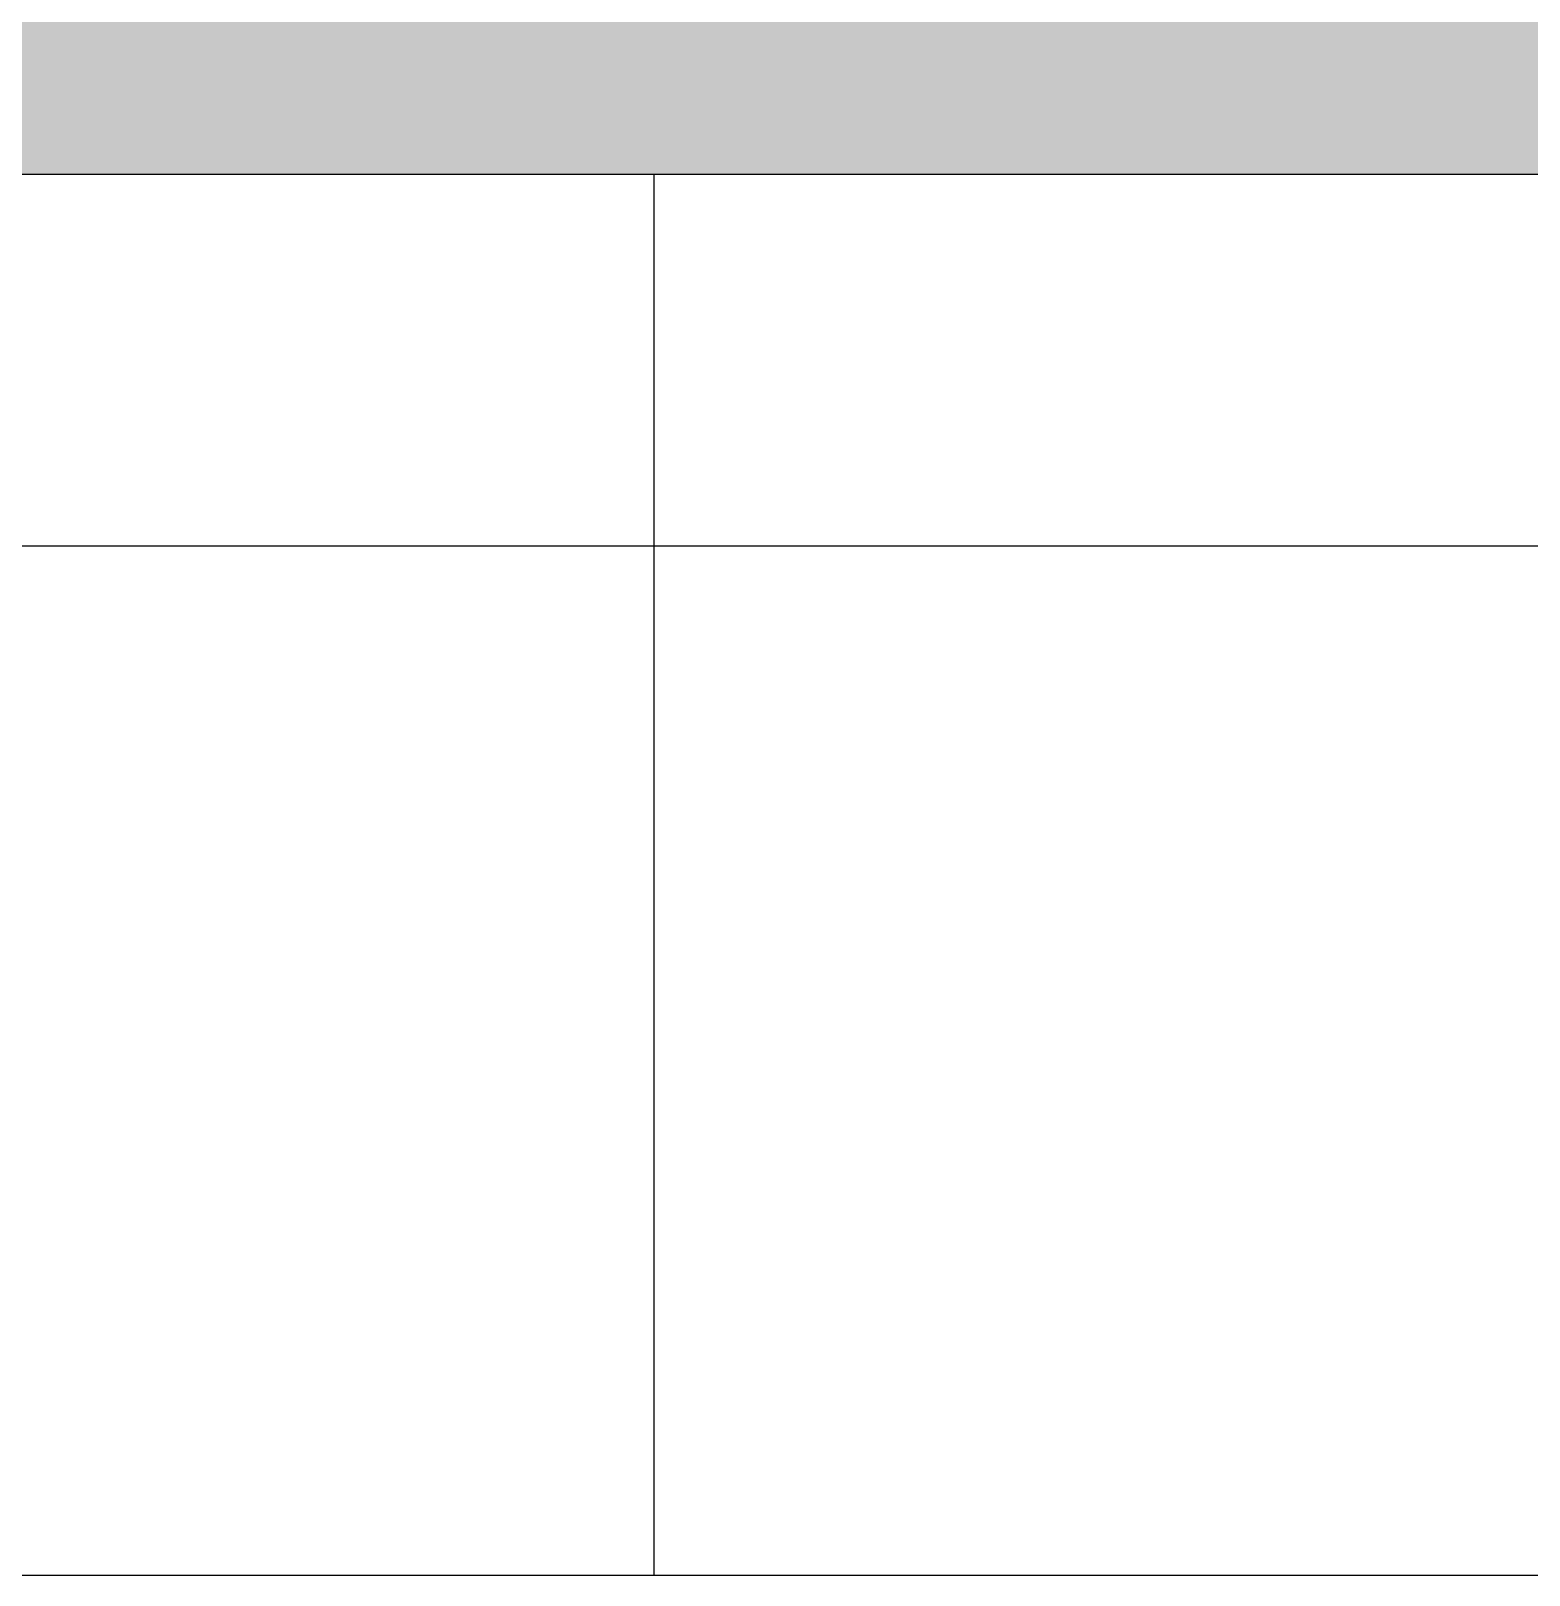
# Model space of a CAD drawing. Extents: x 10753 to 18704, y -5361 to 1140.
# Drawn here: x 11506.07 to 11512.09, y -3619.81 to -3613.6 of the extents above; entities that cross this region are included whole.
import ezdxf

# ---------------------------------------------------------------- set-up
doc = ezdxf.new("R2010")
doc.units = 0
doc.header["$LTSCALE"] = 30
doc.header["$MEASUREMENT"] = 0
doc.layers.add('bath', color=23, linetype='CONTINUOUS')
doc.layers.add('furniture', color=9, linetype='CONTINUOUS')

msp = doc.modelspace()

# ---------------------------------------------------------------- hatches: boundary and pattern name
at = {"layer": 'furniture'}
h = msp.add_hatch(color=3, dxfattribs=at)
h.dxf.hatch_style = 1
h.paths.add_polyline_path([(11501.26577, -3612.17678), (11446.39277, -3612.17678), (11446.39277, -3614.17678), (11502.23084, -3614.17678), (11502.23084, -3613.77426), (11502.38684, -3613.42833), (11502.51732, -3613.42833)])
h.paths.add_polyline_path([(11524.13127, -3612.17678), (11504.53661, -3612.17678), (11503.47884, -3613.23455), (11503.47884, -3613.28383), (11524.13127, -3613.2882)], flags=17)
h.paths.add_polyline_path([(11524.13127, -3612.17678), (11504.53661, -3612.17678), (11503.47884, -3613.23455), (11503.47884, -3613.42833), (11503.47884, -3613.97392, -0.0360703), (11503.48168, -3614.00772, -0.5176355), (11503.79368, -3613.78711), (11503.79368, -3614.17678), (11524.13127, -3614.17678)])
h.paths.add_polyline_path([(11502.54284, -3612.17678), (11501.26577, -3612.17678), (11502.37258, -3613.28359), (11502.54284, -3613.28363)])
h.paths.add_polyline_path([(11504.53661, -3612.17678), (11503.47884, -3612.17678), (11503.47884, -3613.23455)], flags=16)

# ---------------------------------------------------------------- linework, layer by layer
at = {"layer": 'bath'}
msp.add_line((11490.58904, -3619.80643), (11515.79397, -3619.80643), dxfattribs=at)
at = {"layer": 'furniture', "color": 3}
for p, q in [((11503.79368, -3614.17678), (11524.13127, -3614.17678)), ((11508.57085, -3619.80643), (11508.57085, -3614.17678)), ((11504.85281, -3615.67052), (11524.13127, -3615.67052))]:
    msp.add_line(p, q, dxfattribs=at)

doc.saveas('drawing.dxf')
